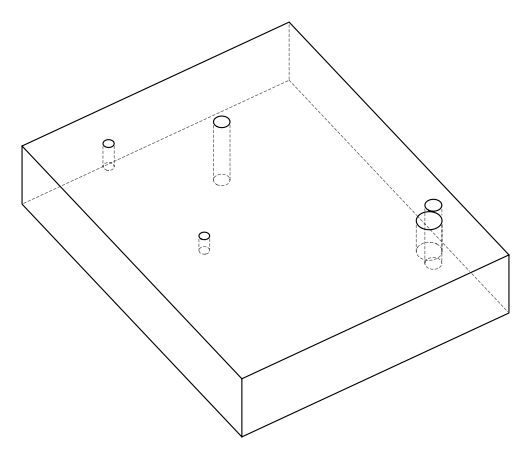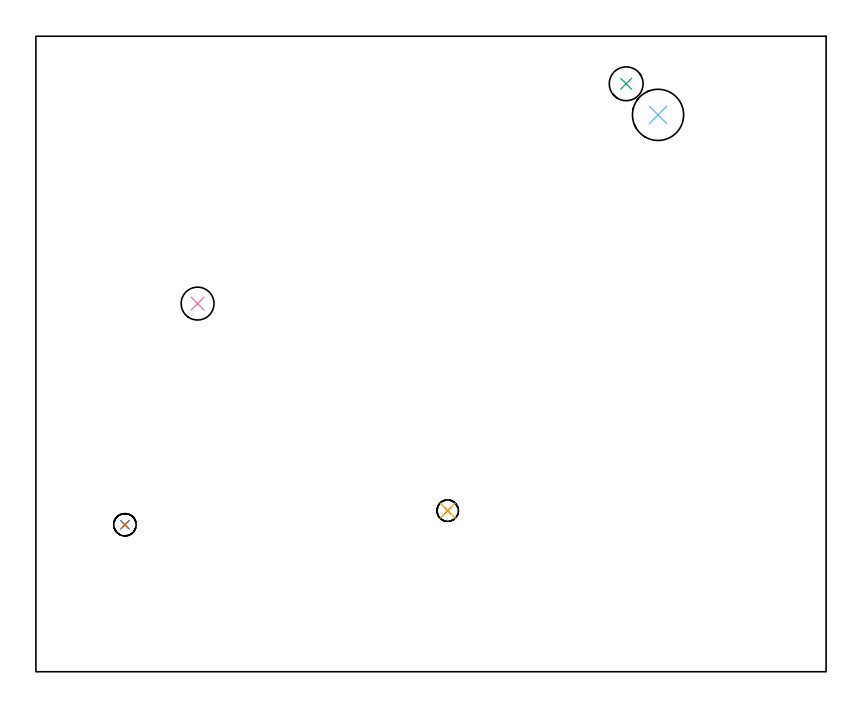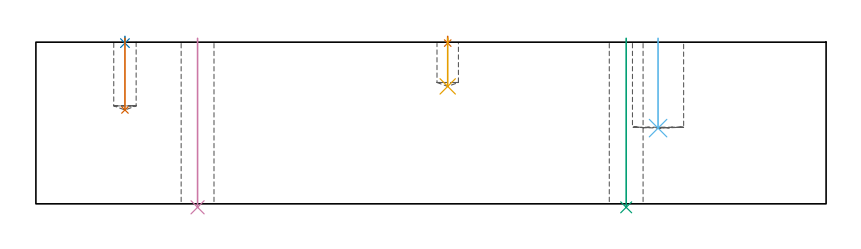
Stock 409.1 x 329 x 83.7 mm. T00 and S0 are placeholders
(PLAN: 7 operations, 5 tool changes, 1.2 min)
(1 SPOT_DRILL | STEP1POCKET | NXT0321_9005460120000 | 0.03 min | 2 mm3)
(2 SPOT_DRILL_1 | STEP1POCKET_2 | NXT0321_9005460120000 | 0.03 min | 4 mm3)
(3 INDEXABLE_INSERT_DRILL_THROUGH_HOLE_FROM_SOLID | STEP1HOLE | NXT0302_006 | 0.35 min | 20098 mm3)
(4 INDEXABLE_INSERT_DRILL_THROUGH_HOLE_FROM_SOLID_1 | STEP1HOLE_1 | NXT0302_005 | 0.35 min | 18959 mm3)
(5 DRILL_BLIND_HOLE_INTO_CENTER | STEP1POCKET | NXT0301_082 | 0.1 min | 2078 mm3)
(6 INDEXABLE_INSERT_DRILL_BLIND_HOLE_FROM_SOLID | STEP1POCKET_1 | NXT0302_024 | 0.19 min | 24350 mm3)
(7 DRILL_BLIND_HOLE_INTO_CENTER_1 | STEP1POCKET_2 | NXT0301_087 | 0.15 min | 3543 mm3)
(TOOL NXT0321_9005460120000 | NC Spot Drill, 142deg, 12mm, Carbide, Uncoated | D12 PA142 FL30 Z2)
(TOOL NXT0302_006 | Index. Insert Drill 17.5mm [880-D1750L25-05] | D17.5 PA176 FL88 Z2)
(TOOL NXT0302_005 | Index. Insert Drill 17mm [880-D1700L20-05] | D17 PA176 FL85 Z2)
(TOOL NXT0301_082 | Carbide Drill 11.1mm [860.1-1110-033A1-MM 2214] | D11.1 PA140 FL55 Z2)
(TOOL NXT0302_024 | Index. Insert Drill 26.5mm [880-D2650L32-03] | D26.5 PA176 FL80 Z2)
(TOOL NXT0301_087 | Carbide Drill 11.6mm [860.1-1160-058A1-MM 2214] | D11.6 PA140 FL72 Z2)
(OP 1 SPOT_DRILL)
G17 G21 G94 G90
T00 M6
G54
G17 G0 G90 X213.2 Y83.4 S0 M3
G43 Z93.7 H0
G94 G81 G98 Z83.222 F250. R86.7
G80
M5
M2
(OP 2 SPOT_DRILL_1)
G17 G21 G94 G90
T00 M6
G54
G17 G0 G90 X46.1 Y76.1 S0 M3
G43 Z93.7 H0
G94 G81 G98 Z83.201 F250. R86.7
G80
M5
M2
(OP 3 INDEXABLE_INSERT_DRILL_THROUGH_HOLE_FROM_SOLID)
G17 G21 G94 G90
T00 M6
G54
G17 G0 G90 X305.6 Y304.4 S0 M3
G43 Z93.7 H1
G94 G81 G98 Z-1.806 F250. R85.7
G80
M5
M2
(OP 4 INDEXABLE_INSERT_DRILL_THROUGH_HOLE_FROM_SOLID_1)
G17 G21 G94 G90
T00 M6
G54
G17 G0 G90 X83.7 Y190.6 S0 M3
G43 Z93.7 H1
G94 G81 G98 Z-1.797 F250. R85.7
G80
M5
M2
(OP 5 DRILL_BLIND_HOLE_INTO_CENTER)
G17 G21 G94 G90
T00 M6
G54
G17 G0 G90 X213.2 Y83.4 S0 M3
G43 Z93.7 H1
G94 G81 G98 Z60.8 F250. R85.7
G80
M5
M2
(OP 6 INDEXABLE_INSERT_DRILL_BLIND_HOLE_FROM_SOLID)
G17 G21 G94 G90
T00 M6
G54
G17 G0 G90 X322.1 Y288.3 S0 M3
G43 Z93.7 H1
G94 G81 G98 Z39.2 F250. R85.7
G80
M5
M2
(OP 7 DRILL_BLIND_HOLE_INTO_CENTER_1)
G17 G21 G94 G90
T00 M6
G54
G17 G0 G90 X46.1 Y76.1 S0 M3
G43 Z93.7 H1
G94 G81 G98 Z48.6 F250. R85.7
G80
M5
M2
